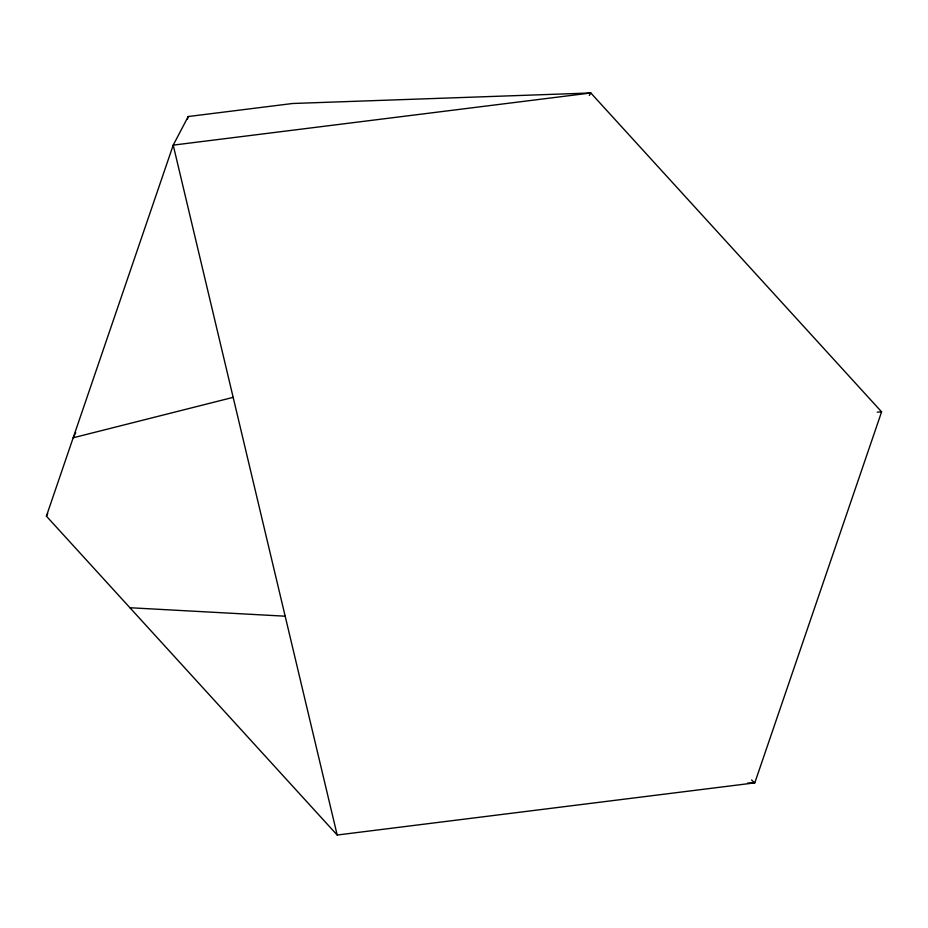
<?xml version="1.0" encoding="UTF-8"?>
<svg xmlns="http://www.w3.org/2000/svg" width="928" height="928" viewBox="0 0 928 928"><rect width="100%" height="100%" fill="white"/><g stroke="black" fill="none" stroke-linecap="round" stroke-linejoin="round"><path stroke-width="1.39" d="M187.375 119.283L188.222 116.534L292.622 103.495L590.811 92.974L881.6 411.846L754.789 782.872L337.189 835.026L46.4 516.154L173.211 145.128L188.222 116.534M75.725 432.645L73.196 437.772L233.16 397.358M46.4 516.154L47.746 513.602M589.303 95.445L590.811 92.974L173.211 145.128L337.189 835.026M877.262 412.16L881.6 411.846M747.55 783.128L754.789 782.872L751.529 780.007M129.908 607.736L285.174 616.192"/></g></svg>
